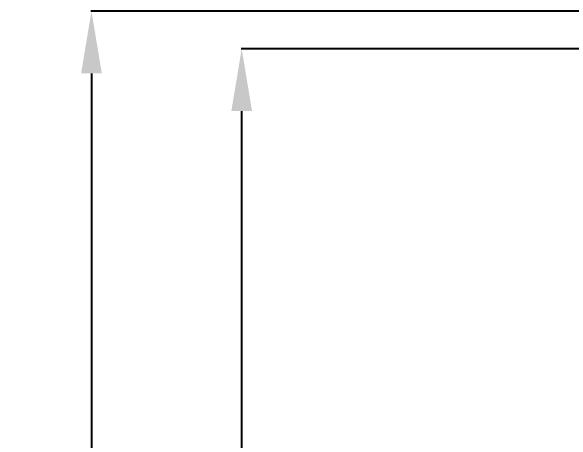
# Model space of a CAD drawing. Header units: millimetres. Extents: x 101 to 1819, y 134 to 1482.
# Drawn here: x 100.7 to 262.9, y 1225.8 to 1350.1 of the extents above; entities that cross this region are included whole.
import ezdxf

# ---------------------------------------------------------------- set-up
doc = ezdxf.new("R2010")
doc.units = ezdxf.units.MM
doc.layers.add('尺寸线层', color=3, linetype='Continuous', lineweight=18)
doc.styles.add('HZ', font='', dxfattribs={"width": 0.8})
doc.styles.get('HZ').set_extended_font_data('宋体')
doc.dimstyles.new('JP20', dxfattribs={"dimtxt": 20, "dimasz": 18, "dimexe": 0.18, "dimexo": 0.0625, "dimgap": 0.09, "dimtad": 1, "dimdec": 1, "dimzin": 12, "dimdsep": 46, "dimtxsty": 'HZ', "dimcen": 0.09, "dimdle": 36, "dimclrd": 136, "dimclre": 4, "dimclrt": 6, "dimadec": 0, "dimazin": 0, "dimtfac": 1, "dimtdec": 1, "dimtmove": 0, "dimatfit": 3, "dimfxl": 1, "dimtolj": 1, "dimarcsym": 0})

# ---------------------------------------------------------------- blocks, each defined once
blk = doc.blocks.new('*X10')
at = {"layer": 'Defpoints', "color": 0}
for p in [(391.99, 1350.1), (123.92, 893.1), (310.86, 893.1)]:
    blk.add_point(p, dxfattribs=at)
at = {"layer": '尺寸线层', "color": 4, "linetype": 'Continuous', "lineweight": -2}
for p, q in [((391.93, 1350.1), (123.74, 1350.1)), ((310.79, 893.1), (123.74, 893.1))]:
    blk.add_line(p, q, dxfattribs=at)
at = {"layer": '尺寸线层', "color": 136, "linetype": 'Continuous', "lineweight": -2}
blk.add_line((123.92, 1332.1), (123.92, 911.1), dxfattribs=at)
at = {"layer": '尺寸线层', "color": 136}
for points in [[(126.92, 1332.1), (120.92, 1332.1), (123.92, 1350.1)], [(120.92, 911.1), (126.92, 911.1), (123.92, 893.1)]]:
    blk.add_solid(points, dxfattribs=at)
at = {"layer": '尺寸线层', "color": 6, "insert": (113.83, 1121.6), "char_height": 20, "attachment_point": 5, "rotation": 90, "style": 'HZ', "bg_fill": 3, "box_fill_scale": 1.1, "bg_fill_color": 256, "bg_fill_true_color": 13158600, "bg_fill_transparency": 0}
blk.add_mtext('\\A1;457', dxfattribs=at)
blk = doc.blocks.new('*X12')
at = {"layer": 'Defpoints', "color": 0}
for p in [(167.38, 1339.2), (299.72, 1339.2), (270.45, 925.1)]:
    blk.add_point(p, dxfattribs=at)
at = {"layer": '尺寸线层', "color": 4, "linetype": 'Continuous', "lineweight": -2}
for p, q in [((299.66, 1339.2), (167.2, 1339.2)), ((270.39, 925.1), (167.2, 925.1))]:
    blk.add_line(p, q, dxfattribs=at)
at = {"layer": '尺寸线层', "color": 136, "linetype": 'Continuous', "lineweight": -2}
blk.add_line((167.38, 943.1), (167.38, 1321.2), dxfattribs=at)
at = {"layer": '尺寸线层', "color": 136}
for points in [[(170.38, 1321.2), (164.38, 1321.2), (167.38, 1339.2)], [(164.38, 943.1), (170.38, 943.1), (167.38, 925.1)]]:
    blk.add_solid(points, dxfattribs=at)
at = {"layer": '尺寸线层', "color": 6, "insert": (157.29, 1132.15), "char_height": 20, "attachment_point": 5, "rotation": 90, "style": 'HZ', "bg_fill": 3, "box_fill_scale": 1.1, "bg_fill_color": 256, "bg_fill_true_color": 13158600, "bg_fill_transparency": 0}
blk.add_mtext('\\A1;414', dxfattribs=at)

msp = doc.modelspace()

# ---------------------------------------------------------------- dimensions: what is measured, and where the dimension line sits
at = {"layer": '尺寸线层', "color": 0}
dim = msp.add_linear_dim(base=(123.92, 893.1), p1=(391.99, 1350.1), p2=(310.86, 893.1), angle=90, dimstyle='JP20', override={"dimscale": 1, "dimsah": 1, "dimtfill": 1, "dimtzin": 8}, dxfattribs=at)
dim.commit()
dim.dimension.update_dxf_attribs({"geometry": '*X10', "text_midpoint": (113.83, 1121.6)})

# ---------------------------------------------------------------- next in the draw order: dimensions: what is measured, and where the dimension line sits
dim = msp.add_linear_dim(base=(167.38, 1339.2), p1=(270.45, 925.1), p2=(299.72, 1339.2), angle=90, dimstyle='JP20', override={"dimscale": 1, "dimdec": 0, "dimsah": 1, "dimtfill": 1, "dimtzin": 8}, dxfattribs=at)
dim.commit()
dim.dimension.update_dxf_attribs({"geometry": '*X12', "text_midpoint": (157.29, 1132.15)})

doc.saveas('drawing.dxf')
